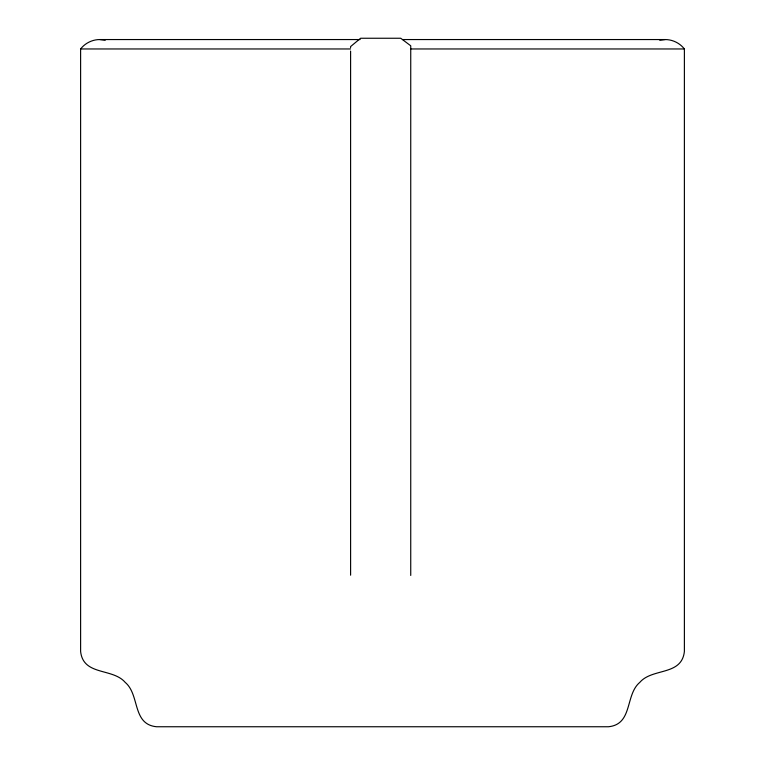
<?xml version="1.0" encoding="UTF-8"?>
<svg xmlns="http://www.w3.org/2000/svg" width="765" height="765" viewBox="0 0 765 765"><rect width="100%" height="100%" fill="white"/><g stroke="black" fill="none" stroke-linecap="round" stroke-linejoin="round"><path stroke-width="1.15" d="M402.562 39.55L665.234 39.55C672.636 39.57 679.856 43.117 684.388 48.96L684.388 651.436C681.768 676.04 652.325 667.721 639.779 682.409C624.976 694.83 633.047 724.34 608.433 726.75L156.567 726.75C131.953 724.34 140.024 694.83 125.221 682.409C112.675 667.721 83.232 676.04 80.612 651.436L80.612 48.96C85.145 43.117 92.364 39.57 99.766 39.55L360.076 39.55M659.774 40.249L665.234 39.55M80.612 48.96L350.533 48.96M410.91 48.96L684.388 48.96M99.766 39.55L105.226 40.249M410.738 575.443L410.738 45.795L400.717 38.25L360.621 38.25L350.599 46.56L350.599 47.698M350.599 51.073L350.599 575.203"/></g></svg>
